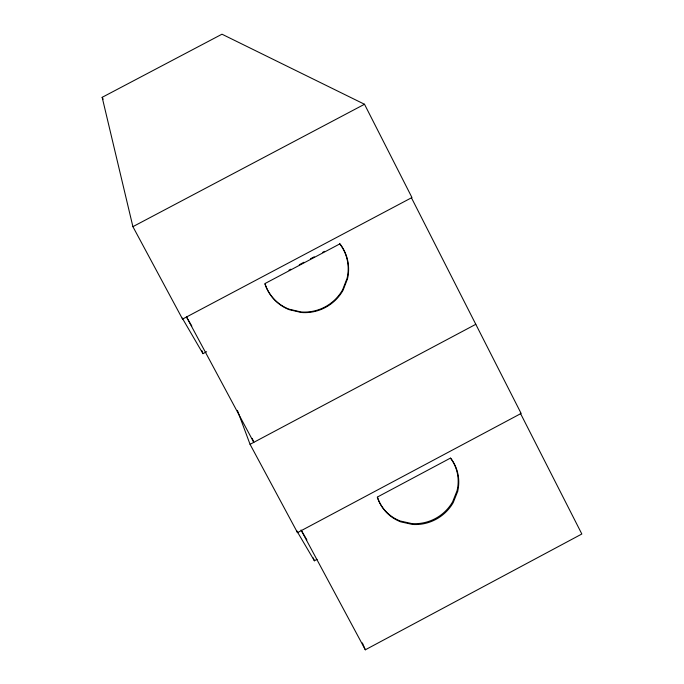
<?xml version="1.0" encoding="UTF-8"?>
<svg xmlns="http://www.w3.org/2000/svg" width="684" height="684" viewBox="0 0 684 684"><rect width="100%" height="100%" fill="white"/><g stroke="black" fill="none" stroke-linecap="round" stroke-linejoin="round"><path stroke-width="1.03" d="M301.02 529.98L365.324 649.8L581.836 534.007L520.327 413.102M237.416 410.383L250.062 444.326L297.506 532.631L521.131 413.435L411.443 197.796M297.506 532.631L296.856 530.998L314.401 560.786L317.085 559.35M250.062 444.326L475.79 324.31M132.901 226.661L364.504 104.259L411.956 197.539L182.551 319.086L132.901 226.661L102.164 97.325L221.984 34.2L364.504 104.259M288.981 270.189L290.854 269.197M299.267 264.734L303.944 262.254M310.493 258.783L314.23 256.808M322.651 252.345L324.524 251.353M182.226 318.043L202.96 353.671L206.628 351.721M301.576 530.852L306.868 539.89M191.802 326.114L186.51 316.966L253.773 442.36L252.259 438.376M102.164 97.325L103.156 99.189M362.383 642.934L365.324 649.8M313.221 557.896L314.401 560.786M201.951 350.712L202.96 353.671M264.973 284.04A42.434 41.664 -36.9 0 0 288.87 309.125L300.857 311.938A43.323 42.536 -37 0 0 342.633 289.777L347.113 278.234A42.434 41.664 -37.1 0 0 339.486 243.418M450.568 458.152A41.425 39.834 -33.9 0 1 457.057 490.71L452.62 501.851A42.288 40.664 -33.9 0 1 411.888 523.585L400.268 521.011A41.425 39.834 -33.9 0 1 377.294 497.217M347.54 278.73L343.052 290.281A43.383 42.596 -37 0 1 301.208 312.477L289.204 309.672A42.502 41.733 -36.9 0 1 264.956 283.569L339.897 243.863A42.502 41.733 -37.1 0 1 347.532 278.721M457.647 491.505L453.193 502.663A42.348 40.715 -33.9 0 1 412.401 524.431L400.764 521.858A41.493 39.886 -33.9 0 1 377.44 497.02L450.499 458.066A41.493 39.886 -33.9 0 1 457.639 491.505"/></g></svg>
